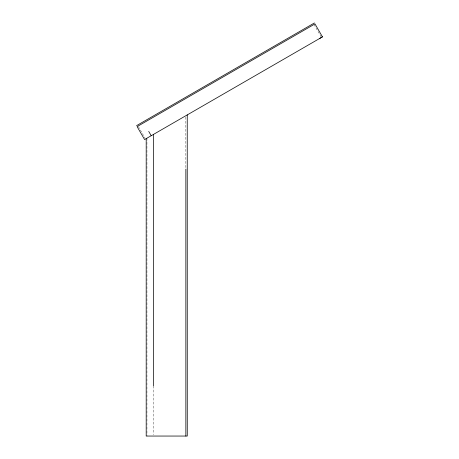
<?xml version="1.0" encoding="UTF-8"?>
<svg xmlns="http://www.w3.org/2000/svg" width="459" height="459" viewBox="0 0 459 459"><rect width="100%" height="100%" fill="white"/><g stroke="black" fill="none" stroke-linecap="round" stroke-linejoin="round"><path stroke-width="0.34" stroke-dasharray="2.29 1.72" d="M314.013 24.482L321.478 37.414M138.394 126.592L144.929 137.912M185.855 117.143L185.855 168.677M153.478 385.899L153.478 434.633M146.943 138.182L146.943 436.05"/><path stroke-width="0.69" d="M136.553 125.646L314.421 22.95M322.447 36.858L144.579 139.547L137.109 126.615L314.983 23.92L322.447 36.858L322.126 37.041M187.243 114.916L187.272 436.05L146.197 436.05L146.197 138.618M319.716 38.436L321.185 37.586M148.722 131.412L151.212 135.721M185.855 169.107L185.855 436.05M153.478 134.412L153.478 385.778"/></g></svg>
